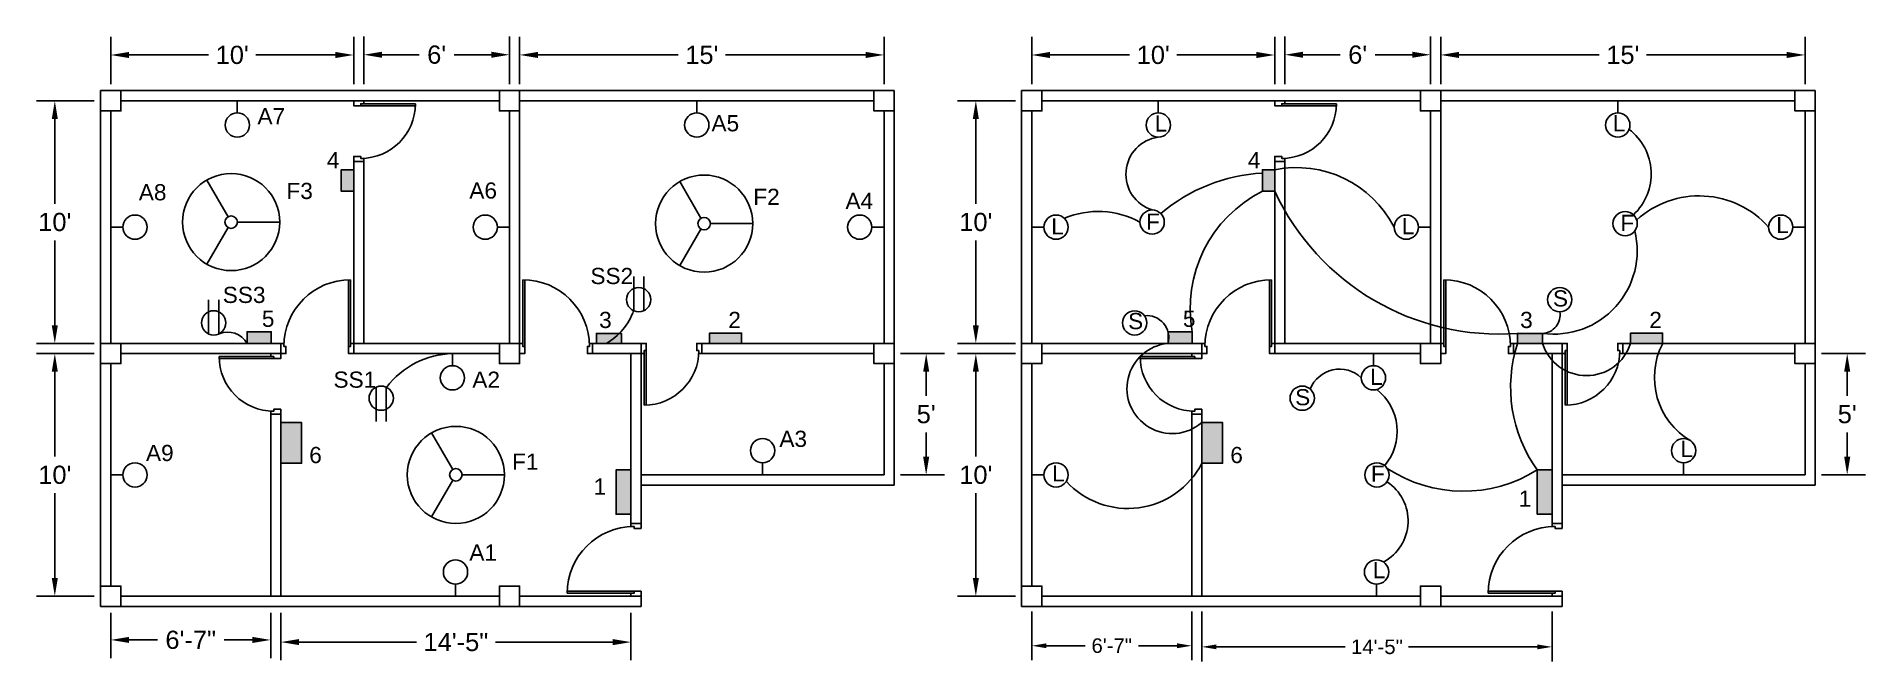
# Model space of a CAD drawing. Header units: inches. Extents: x 18 to 921, y 0 to 309.
import ezdxf

# ---------------------------------------------------------------- set-up
doc = ezdxf.new("R2010")
doc.units = ezdxf.units.IN
doc.header["$MEASUREMENT"] = 0
doc.layers.add('Column', color=7, linetype='Continuous', true_color=0x23007a)
doc.layers.add('Door', color=7, linetype='Continuous', true_color=0x7a0000)
doc.layers.add('Fitting', color=7, linetype='Continuous')
doc.layers.add('Wall', color=7, linetype='Continuous')
doc.styles.add('Annotative', font='arial.ttf')
doc.styles.get("Standard").update_dxf_attribs({"font": 'arial.ttf'})
doc.dimstyles.new('Annotative', dxfattribs={"dimscale": 0, "dimtxt": 0.18, "dimasz": 0.18, "dimexe": 0.18, "dimexo": 0.0625, "dimgap": 0.09, "dimtad": 0, "dimtih": 1, "dimtoh": 1, "dimdec": 1, "dimzin": 0, "dimdsep": 46, "dimlunit": 4, "dimtxsty": 'Standard', "dimcen": 0.09, "dimadec": 0, "dimazin": 0, "dimtfac": 1, "dimtdec": 1, "dimtofl": 0, "dimtmove": 0, "dimatfit": 3, "dimfxl": 1, "dimtolj": 1, "dimtzin": 0, "dimarcsym": 0})

# ---------------------------------------------------------------- blocks, each defined once
blk = doc.blocks.new('36 inch Door')
for p, q in [((-3.5, 1.5), (-36.5, 1.5)), ((-36.48, 2.5), (-3.5, 2.5))]:
    blk.add_line(p, q)
for points in [[(0, 36), (0, 33.5), (-3.5, 33.5), (-3.5, 34.5), (-5, 34.5), (-5, 36), (0, 36)], [(0, 0), (0, 2.5), (-3.5, 2.5), (-3.5, 1.5), (-5, 1.5), (-5, 0), (0, 0)]]:
    blk.add_lwpolyline(points, close=True)
blk.add_arc((-3.5, 1.5), 33, 90, 180)
blk = doc.blocks.new('30 inch Door')
for p, q in [((-3.5, 1.5), (-30.5, 1.5)), ((-3.5, 2.5), (-30.48, 2.5))]:
    blk.add_line(p, q)
for points in [[(0, 30), (0, 27.5), (-3.5, 27.5), (-3.5, 28.5), (-5, 28.5), (-5, 30), (0, 30)], [(0, 0), (0, 2.5), (-3.5, 2.5), (-3.5, 1.5), (-5, 1.5), (-5, 0), (0, 0)]]:
    blk.add_lwpolyline(points, close=True)
blk.add_arc((-3.5, 1.5), 27, 90, 180)
blk = doc.blocks.new('*D4')
at = {"color": 0, "lineweight": -2}
for p, q in [((46.48, 276.85), (17.96, 276.85)), ((26.96, 267.85), (26.96, 225.94)), ((26.96, 165.85), (26.96, 207.75)), ((46.48, 156.85), (17.96, 156.85))]:
    blk.add_line(p, q, dxfattribs=at)
at = {"color": 0}
for points in [[(25.46, 267.85), (28.46, 267.85), (26.96, 276.85)], [(25.46, 165.85), (28.46, 165.85), (26.96, 156.85)]]:
    blk.add_solid(points, dxfattribs=at)
at = {"layer": 'Defpoints', "color": 0}
for p in [(49.61, 276.85), (26.96, 156.85), (49.61, 156.85)]:
    blk.add_point(p, dxfattribs=at)
at = {"color": 0, "insert": (26.96, 216.85), "char_height": 9, "attachment_point": 5}
blk.add_mtext("\\A1;10'", dxfattribs=at)
blk = doc.blocks.new('*D5')
at = {"color": 0, "lineweight": -2}
for p, q in [((46.48, 151.85), (17.97, 151.85)), ((26.97, 142.85), (26.97, 100.94)), ((26.97, 40.85), (26.97, 82.75)), ((46.48, 31.85), (17.97, 31.85))]:
    blk.add_line(p, q, dxfattribs=at)
at = {"color": 0}
for points in [[(25.47, 142.85), (28.47, 142.85), (26.97, 151.85)], [(25.47, 40.85), (28.47, 40.85), (26.97, 31.85)]]:
    blk.add_solid(points, dxfattribs=at)
at = {"layer": 'Defpoints', "color": 0}
for p in [(49.61, 151.85), (26.97, 31.85), (49.61, 31.85)]:
    blk.add_point(p, dxfattribs=at)
at = {"color": 0, "insert": (26.97, 91.85), "char_height": 9, "attachment_point": 5}
blk.add_mtext("\\A1;10'", dxfattribs=at)
blk = doc.blocks.new('*D6')
at = {"color": 0, "lineweight": -2}
for p, q in [((54.61, 284.97), (54.61, 308.47)), ((174.61, 284.97), (174.61, 308.47)), ((63.61, 299.47), (102.89, 299.47)), ((165.61, 299.47), (126.32, 299.47))]:
    blk.add_line(p, q, dxfattribs=at)
at = {"color": 0}
for points in [[(63.61, 300.97), (63.61, 297.97), (54.61, 299.47)], [(165.61, 300.97), (165.61, 297.97), (174.61, 299.47)]]:
    blk.add_solid(points, dxfattribs=at)
at = {"layer": 'Defpoints', "color": 0}
for p in [(174.61, 299.47), (54.61, 281.85), (174.61, 281.85)]:
    blk.add_point(p, dxfattribs=at)
at = {"color": 0, "insert": (114.61, 299.47), "char_height": 9, "attachment_point": 5}
blk.add_mtext("\\A1;10'", dxfattribs=at)
blk = doc.blocks.new('*D7')
at = {"color": 0, "lineweight": -2}
for p, q in [((179.61, 284.97), (179.61, 308.6)), ((251.61, 284.97), (251.61, 308.6)), ((188.61, 299.6), (206.94, 299.6)), ((242.61, 299.6), (224.27, 299.6))]:
    blk.add_line(p, q, dxfattribs=at)
at = {"color": 0}
for points in [[(188.61, 301.1), (188.61, 298.1), (179.61, 299.6)], [(242.61, 301.1), (242.61, 298.1), (251.61, 299.6)]]:
    blk.add_solid(points, dxfattribs=at)
at = {"layer": 'Defpoints', "color": 0}
for p in [(251.61, 299.6), (179.61, 281.85), (251.61, 281.85)]:
    blk.add_point(p, dxfattribs=at)
at = {"color": 0, "insert": (215.61, 299.6), "char_height": 9, "attachment_point": 5}
blk.add_mtext("\\A1;6'", dxfattribs=at)
blk = doc.blocks.new('*D8')
at = {"color": 0, "lineweight": -2}
for p, q in [((256.61, 284.97), (256.61, 308.49)), ((436.61, 284.97), (436.61, 308.49)), ((265.61, 299.49), (334.89, 299.49)), ((427.61, 299.49), (358.32, 299.49))]:
    blk.add_line(p, q, dxfattribs=at)
at = {"color": 0}
for points in [[(265.61, 300.99), (265.61, 297.99), (256.61, 299.49)], [(427.61, 300.99), (427.61, 297.99), (436.61, 299.49)]]:
    blk.add_solid(points, dxfattribs=at)
at = {"layer": 'Defpoints', "color": 0}
for p in [(436.61, 299.49), (256.61, 281.85), (436.61, 281.85)]:
    blk.add_point(p, dxfattribs=at)
at = {"color": 0, "insert": (346.61, 299.49), "char_height": 9, "attachment_point": 5}
blk.add_mtext("\\A1;15'", dxfattribs=at)
blk = doc.blocks.new('*D9')
at = {"color": 0, "lineweight": -2}
for p, q in [((444.73, 151.85), (466.43, 151.85)), ((457.43, 142.85), (457.43, 130.93)), ((457.43, 100.85), (457.43, 112.77)), ((444.73, 91.85), (466.43, 91.85))]:
    blk.add_line(p, q, dxfattribs=at)
at = {"color": 0}
for points in [[(455.93, 142.85), (458.93, 142.85), (457.43, 151.85)], [(455.93, 100.85), (458.93, 100.85), (457.43, 91.85)]]:
    blk.add_solid(points, dxfattribs=at)
at = {"layer": 'Defpoints', "color": 0}
for p in [(441.61, 151.85), (441.61, 91.85), (457.43, 91.85)]:
    blk.add_point(p, dxfattribs=at)
at = {"color": 0, "insert": (457.43, 121.85), "char_height": 9, "attachment_point": 5}
blk.add_mtext("\\A1;5'", dxfattribs=at)
blk = doc.blocks.new('*D10')
at = {"color": 0, "lineweight": -2}
for p, q in [((54.61, 23.72), (54.61, 1.25)), ((133.61, 23.72), (133.61, 1.25)), ((63.61, 10.25), (77.62, 10.25)), ((124.61, 10.25), (110.59, 10.25))]:
    blk.add_line(p, q, dxfattribs=at)
at = {"color": 0}
for points in [[(63.61, 11.75), (63.61, 8.75), (54.61, 10.25)], [(124.61, 11.75), (124.61, 8.75), (133.61, 10.25)]]:
    blk.add_solid(points, dxfattribs=at)
at = {"layer": 'Defpoints', "color": 0}
for p in [(54.61, 26.85), (133.61, 26.85), (133.61, 10.25)]:
    blk.add_point(p, dxfattribs=at)
at = {"color": 0, "insert": (94.11, 10.25), "char_height": 9, "attachment_point": 5}
blk.add_mtext('\\A1;6\'-7"', dxfattribs=at)
blk = doc.blocks.new('*D11')
at = {"color": 0, "lineweight": -2}
for p, q in [((138.61, 23.72), (138.61, 0.18)), ((311.61, 23.72), (311.61, 0.18)), ((147.61, 9.18), (205.57, 9.18)), ((302.61, 9.18), (244.64, 9.18))]:
    blk.add_line(p, q, dxfattribs=at)
at = {"color": 0}
for points in [[(147.61, 10.68), (147.61, 7.68), (138.61, 9.18)], [(302.61, 10.68), (302.61, 7.68), (311.61, 9.18)]]:
    blk.add_solid(points, dxfattribs=at)
at = {"layer": 'Defpoints', "color": 0}
for p in [(138.61, 26.85), (311.61, 26.85), (311.61, 9.18)]:
    blk.add_point(p, dxfattribs=at)
at = {"color": 0, "insert": (225.11, 9.18), "char_height": 9, "attachment_point": 5}
blk.add_mtext('\\A1;14\'-5"', dxfattribs=at)
blk = doc.blocks.new('48 inch fan')
for p, q in [((-12, 20.78), (-1.54, 2.67)), ((3.09, 0), (24, 0)), ((-1.54, -2.67), (-12, -20.78))]:
    blk.add_line(p, q)
for radius in [24, 3.09]:
    blk.add_circle((0, 0), radius)
blk = doc.blocks.new('light')
blk.add_line((0, -6), (0, 0))
blk.add_circle((0, -12), 6)
blk = doc.blocks.new('2 pin socket')
for p, q in [((-100.05, 173.66), (-100.05, 179.12)), ((-100.05, 173.66), (-100.05, 168.21)), ((-95.05, 173.66), (-95.05, 179.12)), ((-95.05, 173.66), (-95.05, 168.21)), ((-100.05, 168.21), (-100.05, 162.21)), ((-95.05, 168.21), (-95.05, 162.21))]:
    blk.add_line(p, q)
blk.add_circle((-97.55, 173.66), 6)
blk = doc.blocks.new('*D43')
at = {"color": 0, "lineweight": -2}
for p, q in [((501.48, 276.85), (472.96, 276.85)), ((481.96, 267.85), (481.96, 225.94)), ((481.96, 165.85), (481.96, 207.75)), ((501.48, 156.85), (472.96, 156.85))]:
    blk.add_line(p, q, dxfattribs=at)
at = {"color": 0}
for points in [[(480.46, 267.85), (483.46, 267.85), (481.96, 276.85)], [(480.46, 165.85), (483.46, 165.85), (481.96, 156.85)]]:
    blk.add_solid(points, dxfattribs=at)
at = {"layer": 'Defpoints', "color": 0}
for p in [(504.6, 276.85), (481.96, 156.85), (504.6, 156.85)]:
    blk.add_point(p, dxfattribs=at)
at = {"color": 0, "insert": (481.96, 216.85), "char_height": 9, "attachment_point": 5}
blk.add_mtext("\\A1;10'", dxfattribs=at)
blk = doc.blocks.new('*D38')
at = {"color": 0, "lineweight": -2}
for p, q in [((501.48, 151.85), (472.96, 151.85)), ((481.96, 142.85), (481.96, 100.94)), ((481.96, 40.85), (481.96, 82.75)), ((501.48, 31.85), (472.96, 31.85))]:
    blk.add_line(p, q, dxfattribs=at)
at = {"color": 0}
for points in [[(480.46, 142.85), (483.46, 142.85), (481.96, 151.85)], [(480.46, 40.85), (483.46, 40.85), (481.96, 31.85)]]:
    blk.add_solid(points, dxfattribs=at)
at = {"layer": 'Defpoints', "color": 0}
for p in [(504.6, 151.85), (481.96, 31.85), (504.6, 31.85)]:
    blk.add_point(p, dxfattribs=at)
at = {"color": 0, "insert": (481.96, 91.85), "char_height": 9, "attachment_point": 5}
blk.add_mtext("\\A1;10'", dxfattribs=at)
blk = doc.blocks.new('*D39')
at = {"color": 0, "lineweight": -2}
for p, q in [((509.6, 284.97), (509.6, 308.47)), ((629.6, 284.97), (629.6, 308.47)), ((518.6, 299.47), (557.89, 299.47)), ((620.6, 299.47), (581.32, 299.47))]:
    blk.add_line(p, q, dxfattribs=at)
at = {"color": 0}
for points in [[(518.6, 300.97), (518.6, 297.97), (509.6, 299.47)], [(620.6, 300.97), (620.6, 297.97), (629.6, 299.47)]]:
    blk.add_solid(points, dxfattribs=at)
at = {"layer": 'Defpoints', "color": 0}
for p in [(629.6, 299.47), (509.6, 281.85), (629.6, 281.85)]:
    blk.add_point(p, dxfattribs=at)
at = {"color": 0, "insert": (569.6, 299.47), "char_height": 9, "attachment_point": 5}
blk.add_mtext("\\A1;10'", dxfattribs=at)
blk = doc.blocks.new('*D40')
at = {"color": 0, "lineweight": -2}
for p, q in [((634.6, 284.97), (634.6, 308.6)), ((706.6, 284.97), (706.6, 308.6)), ((643.6, 299.6), (661.94, 299.6)), ((697.6, 299.6), (679.27, 299.6))]:
    blk.add_line(p, q, dxfattribs=at)
at = {"color": 0}
for points in [[(643.6, 301.1), (643.6, 298.1), (634.6, 299.6)], [(697.6, 301.1), (697.6, 298.1), (706.6, 299.6)]]:
    blk.add_solid(points, dxfattribs=at)
at = {"layer": 'Defpoints', "color": 0}
for p in [(706.6, 299.6), (634.6, 281.85), (706.6, 281.85)]:
    blk.add_point(p, dxfattribs=at)
at = {"color": 0, "insert": (670.6, 299.6), "char_height": 9, "attachment_point": 5}
blk.add_mtext("\\A1;6'", dxfattribs=at)
blk = doc.blocks.new('*D41')
at = {"color": 0, "lineweight": -2}
for p, q in [((711.6, 284.97), (711.6, 308.49)), ((891.6, 284.97), (891.6, 308.49)), ((720.6, 299.49), (789.89, 299.49)), ((882.6, 299.49), (813.32, 299.49))]:
    blk.add_line(p, q, dxfattribs=at)
at = {"color": 0}
for points in [[(720.6, 300.99), (720.6, 297.99), (711.6, 299.49)], [(882.6, 300.99), (882.6, 297.99), (891.6, 299.49)]]:
    blk.add_solid(points, dxfattribs=at)
at = {"layer": 'Defpoints', "color": 0}
for p in [(891.6, 299.49), (711.6, 281.85), (891.6, 281.85)]:
    blk.add_point(p, dxfattribs=at)
at = {"color": 0, "insert": (801.6, 299.49), "char_height": 9, "attachment_point": 5}
blk.add_mtext("\\A1;15'", dxfattribs=at)
blk = doc.blocks.new('*D42')
at = {"color": 0, "lineweight": -2}
for p, q in [((899.73, 151.85), (921.43, 151.85)), ((912.43, 142.85), (912.43, 130.93)), ((912.43, 100.85), (912.43, 112.77)), ((899.73, 91.85), (921.43, 91.85))]:
    blk.add_line(p, q, dxfattribs=at)
at = {"color": 0}
for points in [[(910.93, 142.85), (913.93, 142.85), (912.43, 151.85)], [(910.93, 100.85), (913.93, 100.85), (912.43, 91.85)]]:
    blk.add_solid(points, dxfattribs=at)
at = {"layer": 'Defpoints', "color": 0}
for p in [(896.6, 151.85), (896.6, 91.85), (912.43, 91.85)]:
    blk.add_point(p, dxfattribs=at)
at = {"color": 0, "insert": (912.43, 121.85), "char_height": 9, "attachment_point": 5}
blk.add_mtext("\\A1;5'", dxfattribs=at)
blk = doc.blocks.new('*D45')
at = {"color": 0, "lineweight": -2}
for p, q in [((509.6, 24.35), (509.6, 0.17)), ((588.6, 24.35), (588.6, 0.17)), ((516.8, 7.37), (535.91, 7.37)), ((581.4, 7.37), (562.29, 7.37))]:
    blk.add_line(p, q, dxfattribs=at)
at = {"color": 0}
for points in [[(516.8, 8.57), (516.8, 6.17), (509.6, 7.37)], [(581.4, 8.57), (581.4, 6.17), (588.6, 7.37)]]:
    blk.add_solid(points, dxfattribs=at)
at = {"layer": 'Defpoints', "color": 0}
for p in [(509.6, 26.85), (588.6, 26.85), (588.6, 7.37)]:
    blk.add_point(p, dxfattribs=at)
at = {"color": 0, "insert": (549.1, 7.37), "char_height": 7.2, "attachment_point": 5}
blk.add_mtext('\\A1;6\'-7"', dxfattribs=at)
blk = doc.blocks.new('*D46')
at = {"color": 0, "lineweight": -2}
for p, q in [((593.6, 24.35), (593.6, -0.39)), ((766.6, 24.35), (766.6, -0.39)), ((600.8, 6.81), (664.48, 6.81)), ((759.4, 6.81), (695.73, 6.81))]:
    blk.add_line(p, q, dxfattribs=at)
at = {"color": 0}
for points in [[(600.8, 8.01), (600.8, 5.61), (593.6, 6.81)], [(759.4, 8.01), (759.4, 5.61), (766.6, 6.81)]]:
    blk.add_solid(points, dxfattribs=at)
at = {"layer": 'Defpoints', "color": 0}
for p in [(593.6, 26.85), (766.6, 26.85), (766.6, 6.81)]:
    blk.add_point(p, dxfattribs=at)
at = {"color": 0, "insert": (680.1, 6.81), "char_height": 7.2, "attachment_point": 5}
blk.add_mtext('\\A1;14\'-5"', dxfattribs=at)

msp = doc.modelspace()

# ---------------------------------------------------------------- hatches: boundary and pattern name
at = {"layer": 'Fitting'}
h = msp.add_hatch(color=252, dxfattribs=at)
h.paths.add_polyline_path([(350.41, 156.85), (366.27, 156.85), (366.27, 162.01), (350.41, 162.01)])
h.paths.add_polyline_path([(294.53, 156.85), (306.91, 156.85), (306.91, 161.81), (294.53, 161.81)])
h.paths.add_polyline_path([(174.61, 242.72), (168.51, 242.72), (168.51, 232.12), (174.61, 232.12)])
h.paths.add_polyline_path([(133.89, 156.85), (121.94, 156.85), (121.94, 162.59), (133.89, 162.59)])
h.paths.add_polyline_path([(138.61, 117.73), (148.87, 117.73), (148.87, 97.59), (138.61, 97.59)])
h.paths.add_polyline_path([(311.61, 72.4), (304.27, 72.4), (304.27, 94.31), (311.61, 94.31)])
h = msp.add_hatch(color=252, dxfattribs=at)
h.paths.add_polyline_path([(805.41, 156.85), (821.26, 156.85), (821.26, 162.01), (805.41, 162.01)])
h.paths.add_polyline_path([(749.53, 156.85), (761.91, 156.85), (761.91, 161.81), (749.53, 161.81)])
h.paths.add_polyline_path([(629.6, 242.72), (623.51, 242.72), (623.51, 232.12), (629.6, 232.12)])
h.paths.add_polyline_path([(588.89, 156.85), (576.94, 156.85), (576.94, 162.59), (588.89, 162.59)])
h.paths.add_polyline_path([(593.6, 117.73), (603.87, 117.73), (603.87, 97.59), (593.6, 97.59)])
h.paths.add_polyline_path([(766.6, 72.4), (759.27, 72.4), (759.27, 94.31), (766.6, 94.31)])

# ---------------------------------------------------------------- linework, layer by layer
for centre in [(569.06, 216.85), (802.72, 216.1), (770.43, 178.5), (560.42, 167.01), (643.2, 129.78), (680.1, 91.85)]:
    msp.add_circle(centre, 6)
for centre, radius, start, end in [((787.82, 240.67), 27.75, 313.2709, 52.53166), ((574.58, 240.51), 18.5, 97.68802, 252.65553), ((628.25, 156.34), 84.89, 93.20245, 130.31553), ((640.44, 189.72), 54.09, 27.08371, 101.55656), ((652.73, 174.19), 64.88, 116.76329, 190.29806), ((740.4, 283.68), 122.21, 204.95565, 274.28145), ((839.24, 183.9), 45.91, 41.54161, 132.14828), ((542.4, 178.94), 43.17, 61.40649, 112.77835), ((767.47, 202.65), 41.21, 262.24568, 13.78217), ((761.51, 170.87), 9.06, 272.50609, 10.37267), ((566.4, 159.72), 10.92, 344.77567, 96.05017), ((578.95, 134.6), 22.34, 95.16626, 310.98723), ((816.64, 135.27), 70.5, 162.17897, 215.52342), ((783.66, 163.73), 22.81, 197.54187, 342.45813), ((853.6, 140.09), 36.42, 152.60674, 239.50489), ((661.65, 128.57), 15.57, 46.41759, 158.48896), ((663.9, 113.4), 26.24, 319.80306, 52.02617), ((557.04, 116.3), 41.07, 222.31888, 332.90801), ((722.8, 152.22), 68.43, 236.64501, 302.20183), ((672.42, 69.13), 23.09, 298.20391, 56.82282)]:
    msp.add_arc(centre, radius, start, end)
at = {"layer": 'Column'}
for points in [[(59.61, 281.85), (49.61, 281.85), (49.61, 271.85), (59.61, 271.85)], [(256.61, 281.85), (246.61, 281.85), (246.61, 271.85), (256.61, 271.85)], [(441.61, 281.85), (431.61, 281.85), (431.61, 271.85), (441.61, 271.85)], [(514.6, 281.85), (504.6, 281.85), (504.6, 271.85), (514.6, 271.85)], [(711.6, 281.85), (701.6, 281.85), (701.6, 271.85), (711.6, 271.85)], [(896.6, 281.85), (886.6, 281.85), (886.6, 271.85), (896.6, 271.85)], [(49.61, 156.85), (59.61, 156.85), (59.61, 146.85), (49.61, 146.85)], [(256.61, 156.85), (246.61, 156.85), (246.61, 146.85), (256.61, 146.85)], [(441.61, 156.85), (431.61, 156.85), (431.61, 146.85), (441.61, 146.85)], [(504.6, 156.85), (514.6, 156.85), (514.6, 146.85), (504.6, 146.85)], [(711.6, 156.85), (701.6, 156.85), (701.6, 146.85), (711.6, 146.85)], [(896.6, 156.85), (886.6, 156.85), (886.6, 146.85), (896.6, 146.85)], [(49.61, 26.85), (59.61, 26.85), (59.61, 36.85), (49.61, 36.85)], [(256.61, 26.85), (246.61, 26.85), (246.61, 36.85), (256.61, 36.85)], [(504.6, 26.85), (514.6, 26.85), (514.6, 36.85), (504.6, 36.85)], [(711.6, 26.85), (701.6, 26.85), (701.6, 36.85), (711.6, 36.85)]]:
    msp.add_lwpolyline(points, close=True, dxfattribs=at)
at = {"layer": 'Fitting'}
for points in [[(174.61, 242.72), (168.51, 242.72), (168.51, 232.12), (174.61, 232.12)], [(629.6, 242.72), (623.51, 242.72), (623.51, 232.12), (629.6, 232.12)], [(133.89, 156.85), (121.94, 156.85), (121.94, 162.59), (133.89, 162.59)], [(294.53, 156.85), (306.91, 156.85), (306.91, 161.81), (294.53, 161.81)], [(350.41, 156.85), (366.27, 156.85), (366.27, 162.01), (350.41, 162.01)], [(588.89, 156.85), (576.94, 156.85), (576.94, 162.59), (588.89, 162.59)], [(749.53, 156.85), (761.91, 156.85), (761.91, 161.81), (749.53, 161.81)], [(805.41, 156.85), (821.26, 156.85), (821.26, 162.01), (805.41, 162.01)], [(138.61, 117.73), (148.87, 117.73), (148.87, 97.59), (138.61, 97.59)], [(593.6, 117.73), (603.87, 117.73), (603.87, 97.59), (593.6, 97.59)], [(311.61, 72.4), (304.27, 72.4), (304.27, 94.31), (311.61, 94.31)], [(766.6, 72.4), (759.27, 72.4), (759.27, 94.31), (766.6, 94.31)]]:
    msp.add_lwpolyline(points, close=True, dxfattribs=at)
for centre, radius, start, end in [((285.25, 182.41), 29.16, 298.76921, 341.51594), ((112.31, 151.42), 11.05, 29.39451, 112.21713), ((224.47, 109.67), 42.19, 91.46855, 142.88273)]:
    msp.add_arc(centre, radius, start, end, dxfattribs=at)
at = {"layer": 'Wall'}
for p, q in [((54.61, 281.85), (174.61, 281.85)), ((179.61, 281.85), (174.61, 281.85)), ((179.61, 281.85), (251.61, 281.85)), ((256.61, 281.85), (436.61, 281.85)), ((436.61, 281.85), (441.61, 281.85)), ((441.61, 281.85), (441.61, 276.85)), ((509.6, 281.85), (629.6, 281.85)), ((634.6, 281.85), (629.6, 281.85)), ((634.6, 281.85), (706.6, 281.85)), ((711.6, 281.85), (891.6, 281.85)), ((891.6, 281.85), (896.6, 281.85)), ((896.6, 281.85), (896.6, 276.85)), ((49.61, 276.85), (49.61, 156.85)), ((54.61, 271.85), (54.61, 156.85)), ((59.61, 276.85), (174.61, 276.85)), ((179.61, 276.85), (174.61, 276.85)), ((179.61, 276.85), (246.61, 276.85)), ((251.61, 271.85), (251.61, 156.85)), ((256.61, 276.85), (431.61, 276.85)), ((256.61, 271.85), (256.61, 156.85)), ((436.61, 271.85), (436.61, 156.85)), ((441.61, 276.85), (441.61, 156.85)), ((504.6, 276.85), (504.6, 156.85)), ((509.6, 271.85), (509.6, 156.85)), ((514.6, 276.85), (629.6, 276.85)), ((634.6, 276.85), (629.6, 276.85)), ((634.6, 276.85), (701.6, 276.85)), ((706.6, 271.85), (706.6, 156.85)), ((711.6, 276.85), (886.6, 276.85)), ((711.6, 271.85), (711.6, 156.85)), ((891.6, 271.85), (891.6, 156.85)), ((896.6, 276.85), (896.6, 156.85)), ((174.61, 246.85), (174.61, 156.85)), ((179.61, 246.85), (179.61, 156.85)), ((629.6, 246.85), (629.6, 156.85)), ((634.6, 246.85), (634.6, 156.85)), ((49.61, 156.85), (59.61, 156.85)), ((59.61, 156.85), (138.61, 156.85)), ((174.61, 156.85), (256.61, 156.85)), ((292.61, 156.85), (316.61, 156.85)), ((346.61, 156.85), (431.61, 156.85)), ((431.61, 156.85), (441.61, 156.85)), ((504.6, 156.85), (514.6, 156.85)), ((514.6, 156.85), (593.6, 156.85)), ((629.6, 156.85), (711.6, 156.85)), ((747.6, 156.85), (771.6, 156.85)), ((801.6, 156.85), (886.6, 156.85)), ((886.6, 156.85), (896.6, 156.85)), ((49.61, 151.85), (49.61, 31.85)), ((54.61, 146.85), (54.61, 36.85)), ((59.61, 151.85), (138.61, 151.85)), ((174.61, 151.85), (246.61, 151.85)), ((292.61, 151.85), (311.61, 151.85)), ((311.61, 91.85), (311.61, 151.85)), ((311.61, 151.85), (316.61, 151.85)), ((316.61, 91.85), (316.61, 151.85)), ((346.61, 151.85), (431.61, 151.85)), ((436.61, 146.85), (436.61, 91.85)), ((441.61, 151.85), (441.61, 91.85)), ((504.6, 151.85), (504.6, 31.85)), ((509.6, 146.85), (509.6, 36.85)), ((514.6, 151.85), (593.6, 151.85)), ((629.6, 151.85), (701.6, 151.85)), ((747.6, 151.85), (766.6, 151.85)), ((766.6, 91.85), (766.6, 151.85)), ((766.6, 151.85), (771.6, 151.85)), ((771.6, 91.85), (771.6, 151.85)), ((801.6, 151.85), (886.6, 151.85)), ((891.6, 146.85), (891.6, 91.85)), ((896.6, 151.85), (896.6, 91.85)), ((133.61, 121.85), (133.61, 31.85)), ((138.61, 121.85), (138.61, 31.85)), ((588.6, 121.85), (588.6, 31.85)), ((593.6, 121.85), (593.6, 31.85)), ((311.61, 91.85), (311.61, 67.85)), ((436.61, 91.85), (316.61, 91.85)), ((316.61, 91.85), (316.61, 67.85)), ((441.61, 86.85), (441.61, 91.85)), ((766.6, 91.85), (766.6, 67.85)), ((891.6, 91.85), (771.6, 91.85)), ((771.6, 91.85), (771.6, 67.85)), ((896.6, 86.85), (896.6, 91.85)), ((436.61, 86.85), (316.61, 86.85)), ((436.61, 86.85), (441.61, 86.85)), ((891.6, 86.85), (771.6, 86.85)), ((891.6, 86.85), (896.6, 86.85)), ((59.61, 31.85), (246.61, 31.85)), ((256.61, 31.85), (311.61, 31.85)), ((316.61, 26.85), (316.61, 31.85)), ((514.6, 31.85), (701.6, 31.85)), ((711.6, 31.85), (766.6, 31.85)), ((771.6, 26.85), (771.6, 31.85)), ((54.61, 26.85), (133.61, 26.85)), ((138.61, 26.85), (133.61, 26.85)), ((311.61, 26.85), (138.61, 26.85)), ((311.61, 26.85), (316.61, 26.85)), ((509.6, 26.85), (588.6, 26.85)), ((593.6, 26.85), (588.6, 26.85)), ((766.6, 26.85), (593.6, 26.85)), ((766.6, 26.85), (771.6, 26.85))]:
    msp.add_line(p, q, dxfattribs=at)

# ---------------------------------------------------------------- block references
at = {"layer": 'Door'}
for name, p, rotation in [('30 inch Door', (174.61, 276.85), 180), ('30 inch Door', (629.6, 276.85), 180), ('36 inch Door', (256.61, 151.85), 270), ('36 inch Door', (711.6, 151.85), 270)]:
    msp.add_blockref(name, p, dxfattribs=dict(at, rotation=rotation))
at = {"layer": 'Door', "xscale": -1}
for name, p, rotation in [('36 inch Door', (174.61, 151.85), 90), ('36 inch Door', (629.6, 151.85), 90), ('30 inch Door', (316.61, 156.85), 270), ('30 inch Door', (771.6, 156.85), 270), ('30 inch Door', (138.61, 151.85), 180), ('30 inch Door', (593.6, 151.85), 180)]:
    msp.add_blockref(name, p, dxfattribs=dict(at, rotation=rotation))
at = {"layer": 'Door'}
for p in [(316.61, 31.85), (771.6, 31.85)]:
    msp.add_blockref('36 inch Door', p, dxfattribs=at)
at = {"layer": 'Fitting'}
for name, p in [('light', (117.11, 276.85)), ('light', (344.11, 276.85)), ('light', (572.1, 276.85)), ('light', (799.1, 276.85)), ('48 inch fan', (114.07, 216.85)), ('48 inch fan', (347.73, 216.1)), ('light', (223.39, 151.85)), ('light', (678.39, 151.85)), ('2 pin socket', (285.76, -43.88)), ('48 inch fan', (225.11, 91.85))]:
    msp.add_blockref(name, p, dxfattribs=at)
for name, p, rotation in [('light', (54.61, 214.35), 90), ('light', (251.61, 214.35), 270), ('light', (436.61, 214.35), 270), ('light', (509.6, 214.35), 90), ('light', (706.6, 214.35), 270), ('light', (891.6, 214.35), 270), ('2 pin socket', (217.88, 352.16), 180), ('2 pin socket', (7.88, 340.68), 180), ('light', (376.61, 91.85), 180), ('light', (831.6, 91.85), 180), ('light', (54.61, 91.85), 90), ('light', (509.6, 91.85), 90), ('light', (224.92, 31.85), 180), ('light', (679.92, 31.85), 180)]:
    msp.add_blockref(name, p, dxfattribs=dict(at, rotation=rotation))

# ---------------------------------------------------------------- texts
at = {"layer": 'Fitting', "char_height": 8, "attachment_point": 1}
for s, heights, insert in [('A7', [12.29], (127.08, 273.2)), ('A5', [12.29], (351.37, 269.73)), ('L', [12.29], (570.3, 269.61)), ('L', [12.29], (796.65, 269.73)), ('4', [0], (161.33, 251.44)), ('4', [0], (616.32, 251.44)), ('A8', [12.29], (68.46, 235.61)), ('F3', [12.29], (141.4, 236.26)), ('A6', [12.29], (231.74, 236.47)), ('F2', [12.29], (372.02, 233.34)), ('A4', [12.29], (417.57, 231.32)), ('L', [12.29], (519.23, 218.75)), ('F', [12.29], (566.1, 221.07)), ('L', [12.29], (692.41, 218.82)), ('F', [12.29], (800.38, 220.46)), ('L', [12.29], (877.39, 219.39)), ('SS2', [12.29], (291.56, 194.2)), ('SS3', [12.29], (109.93, 184.85)), ('S', [12.29], (767.06, 183.13)), ('5', [0], (129.26, 173.04)), ('3', [0], (295.87, 172.47)), ('2', [0], (359.68, 172.47)), ('S', [12.29], (557.19, 171.92)), ('5', [0], (584.25, 173.04)), ('3', [0], (750.87, 172.47)), ('2', [0], (814.68, 172.47)), ('A3', [12.29], (384.91, 113.69)), ('L', [12.29], (830.09, 108.71)), ('A9', [12.29], (72.01, 106.7)), ('6', [12.29], (152.67, 105.68)), ('F1', [12.29], (252.9, 102.39)), ('6', [12.29], (607.67, 105.68)), ('L', [12.29], (519.65, 96.65)), ('F', [12.29], (677.12, 96.46)), ('1', [0], (293.15, 90.07)), ('1', [0], (750.14, 84.12)), ('A1', [12.29], (231.74, 57.47)), ('L', [12.29], (678.04, 48.78))]:
    msp.add_mtext_dynamic_manual_height_columns(s, width=8.0567, gutter_width=0.4, heights=heights, dxfattribs=dict(at, insert=insert))
at = {"layer": 'Fitting'}
note = msp.add_mtext_dynamic_manual_height_columns('SS1\\P', width=8.0567, gutter_width=0.4, heights=[12.29, 0], dxfattribs=dict(at, insert=(164.64, 142.95), char_height=8, attachment_point=1))
note = msp.add_mtext_dynamic_manual_height_columns('A2\\P', width=8.0567, gutter_width=0.4, heights=[12.29, 0], dxfattribs=dict(at, insert=(233.22, 142.92), char_height=8, attachment_point=1))
note = msp.add_mtext_dynamic_manual_height_columns('L\\P', width=8.0567, gutter_width=0.4, heights=[12.29, 0], dxfattribs=dict(at, insert=(676.73, 144.38), char_height=8, attachment_point=1))
note = msp.add_mtext_dynamic_manual_height_columns('S\\P', width=8.0567, gutter_width=0.4, heights=[12.29, 0], dxfattribs=dict(at, insert=(639.71, 134.28), char_height=8, attachment_point=1))
at = {"layer": 'Fitting', "char_height": 0.2, "attachment_point": 1, "style": 'Annotative'}
for insert in [(148.87, 107.66), (603.87, 107.66)]:
    msp.add_mtext_dynamic_manual_height_columns('1', width=15.4823, gutter_width=1, heights=[0], dxfattribs=dict(at, insert=insert))

# ---------------------------------------------------------------- dimensions: what is measured, and where the dimension line sits
for base, p1, p2, picture, middle in [((174.61, 299.47), (54.61, 281.85), (174.61, 281.85), '*D6', (114.61, 299.47)), ((251.61, 299.6), (179.61, 281.85), (251.61, 281.85), '*D7', (215.61, 299.6)), ((436.61, 299.49), (256.61, 281.85), (436.61, 281.85), '*D8', (346.61, 299.49)), ((629.6, 299.47), (509.6, 281.85), (629.6, 281.85), '*D39', (569.6, 299.47)), ((706.6, 299.6), (634.6, 281.85), (706.6, 281.85), '*D40', (670.6, 299.6)), ((891.6, 299.49), (711.6, 281.85), (891.6, 281.85), '*D41', (801.6, 299.49)), ((133.61, 10.25), (54.61, 26.85), (133.61, 26.85), '*D10', (94.11, 10.25)), ((311.61, 9.18), (138.61, 26.85), (311.61, 26.85), '*D11', (225.11, 9.18)), ((588.6, 7.37), (509.6, 26.85), (588.6, 26.85), '*D45', (549.1, 7.37)), ((766.6, 6.81), (593.6, 26.85), (766.6, 26.85), '*D46', (680.1, 6.81))]:
    dim = msp.add_linear_dim(base=base, p1=p1, p2=p2, dimstyle='Annotative')
    dim.commit()
    dim.dimension.update_dxf_attribs({"geometry": picture, "text_midpoint": middle})
for base, p1, p2, picture, middle in [((26.96, 156.85), (49.61, 276.85), (49.61, 156.85), '*D4', (26.96, 216.85)), ((481.96, 156.85), (504.6, 276.85), (504.6, 156.85), '*D43', (481.96, 216.85)), ((26.97, 31.85), (49.61, 151.85), (49.61, 31.85), '*D5', (26.97, 91.85)), ((457.43, 91.85), (441.61, 151.85), (441.61, 91.85), '*D9', (457.43, 121.85)), ((481.96, 31.85), (504.6, 151.85), (504.6, 31.85), '*D38', (481.96, 91.85)), ((912.43, 91.85), (896.6, 151.85), (896.6, 91.85), '*D42', (912.43, 121.85))]:
    dim = msp.add_linear_dim(base=base, p1=p1, p2=p2, angle=90, dimstyle='Annotative')
    dim.commit()
    dim.dimension.update_dxf_attribs({"geometry": picture, "text_midpoint": middle})

doc.saveas('drawing.dxf')
